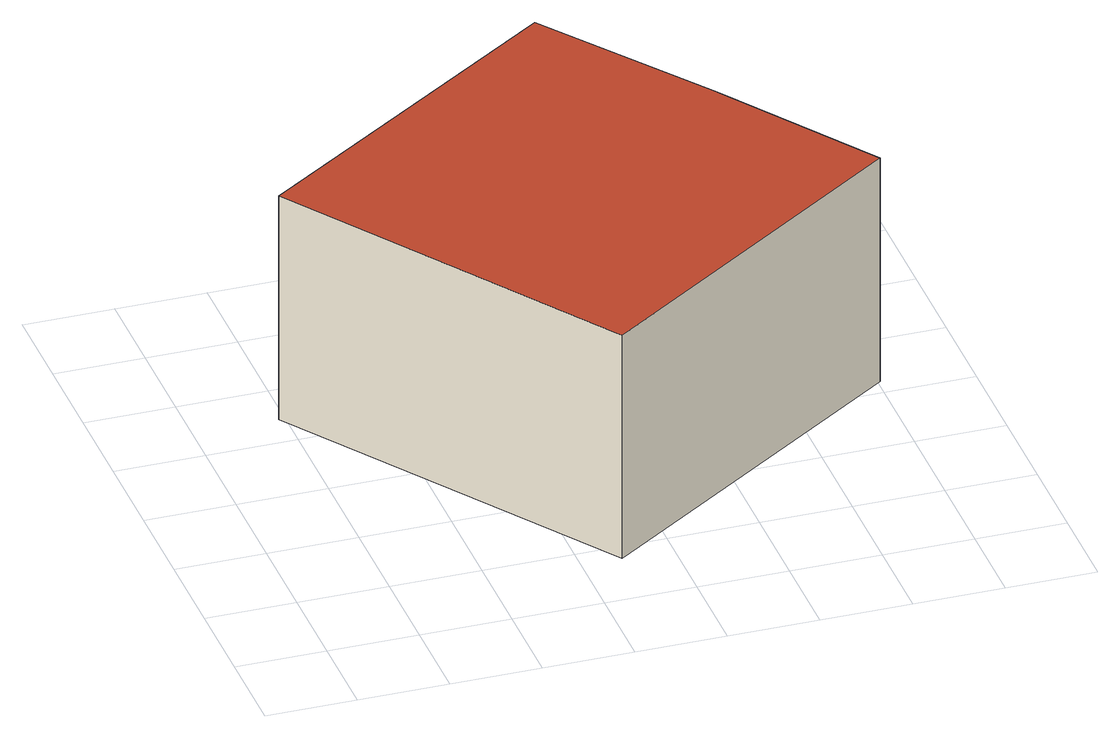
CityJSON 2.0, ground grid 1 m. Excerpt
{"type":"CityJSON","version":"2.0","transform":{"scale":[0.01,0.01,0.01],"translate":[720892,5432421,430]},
"CityObjects":{
"building1":{"type":"Building","attributes":{"Gemeindeschluessel":"09375199","HoeheDach":"432.856","HoeheGrund":"430.156","Methode":"1000","NiedrigsteTraufeDesGebaeudes":"432.856","Geometrietyp2DReferenz":"3000","measuredHeight":2.7,"function":"31001_2000","roofType":"1000","storeysAboveGround":1},"geometry":[{"type":"Solid","lod":"2","boundaries":[[[[0,1,2,3]],[[3,2,4,5]],[[1,6,7,4,2]],[[8,6,1,0]],[[9,7,6,8]],[[5,4,7,9]],[[9,8,0,3,5]]]],"semantics":{"surfaces":[{"type":"WallSurface","Flaeche":"5.692","Z_MAX":"2.700","Z_MAX_ASL":"432.856","Z_MIN":"0.000","Z_MIN_ASL":"430.156"},{"type":"WallSurface","Flaeche":"11.735","Z_MAX":"2.700","Z_MAX_ASL":"432.856","Z_MIN":"0.000","Z_MIN_ASL":"430.156"},{"type":"RoofSurface","Dachneigung":"90.000","Dachorientierung":"-1.000","Flaeche":"19.188","Z_MAX":"2.700","Z_MAX_ASL":"432.856","Z_MIN":"2.700","Z_MIN_ASL":"432.856"},{"type":"WallSurface","Flaeche":"6.243","Z_MAX":"2.700","Z_MAX_ASL":"432.856","Z_MIN":"0.000","Z_MIN_ASL":"430.156"},{"type":"WallSurface","Flaeche":"11.555","Z_MAX":"2.700","Z_MAX_ASL":"432.856","Z_MIN":"0.000","Z_MIN_ASL":"430.156"},{"type":"WallSurface","Flaeche":"12.005","Z_MAX":"2.700","Z_MAX_ASL":"432.856","Z_MIN":"0.000","Z_MIN_ASL":"430.156"},{"type":"GroundSurface","Flaeche":"19.188","Z_MAX":"0.000","Z_MAX_ASL":"430.156","Z_MIN":"0.000","Z_MIN_ASL":"430.156"}],"values":[[0,1,2,3,4,5,6]]}}]}
},
"vertices":[
[584,496,16],[584,496,286],[703,322,286],[703,322,16],[344,77,286],[344,77,16],[448,683,286],[93,444,286],[448,683,16],[93,444,16]
]}
